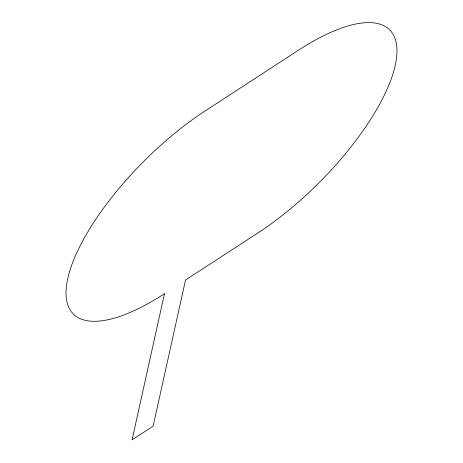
<?xml version="1.0" encoding="UTF-8"?>
<svg xmlns="http://www.w3.org/2000/svg" width="463" height="463" viewBox="0 0 463 463"><rect width="100%" height="100%" fill="white"/><g stroke="black" fill="none" stroke-linecap="round" stroke-linejoin="round"><path stroke-width="0.69" d="M164.475 293.716L132.077 439.85L153.126 426.157L185.524 280.022L258.03 232.86A157.646 57.979 -45.1 0 0 395.223 65.451A157.646 57.979 -45.1 0 0 298.525 50.189L204.97 111.051A157.646 57.979 -45.1 0 0 67.777 278.454A157.646 57.979 -45.1 0 0 164.475 293.716"/></g></svg>
